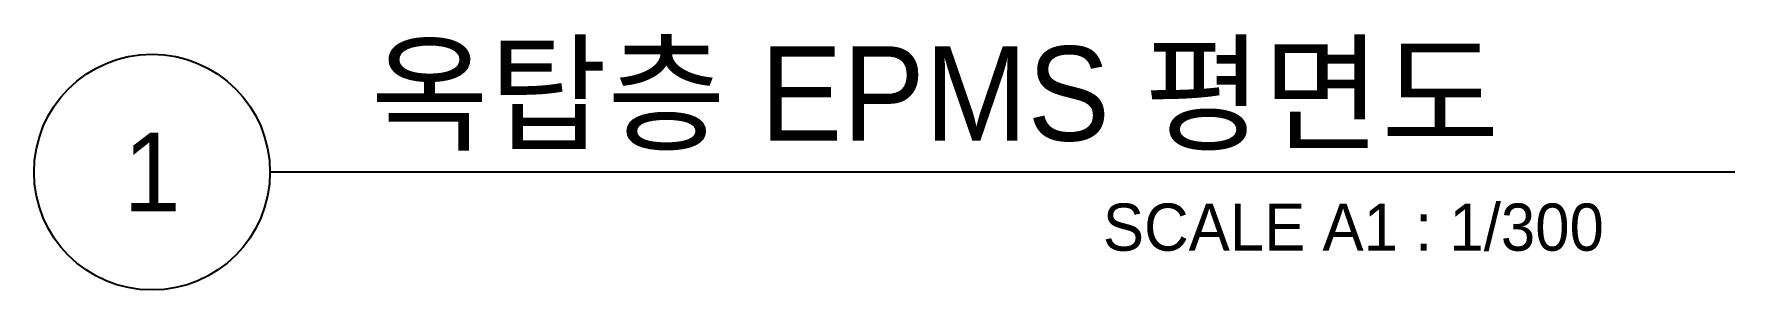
# Model space of a CAD drawing. Header units: millimetres. Extents: x 89450 to 753248, y -530175 to 1209785.
# Drawn here: x 95829 to 128271, y 899850 to 904735 of the extents above; entities that cross this region are included whole.
import ezdxf
from ezdxf.enums import TextEntityAlignment as Align

# ---------------------------------------------------------------- set-up
doc = ezdxf.new("R2010")
doc.units = ezdxf.units.MM
doc.header["$LTSCALE"] = 150
doc.layers.add('-----41 Drawing Title', color=2, linetype='Continuous')
doc.styles.add('ELEC', font='')
doc.styles.get('ELEC').set_extended_font_data('Dotum')

msp = doc.modelspace()

# ---------------------------------------------------------------- linework, layer by layer
at = {"layer": '-----41 Drawing Title', "color": 7}
msp.add_line((128271, 902100), (100329, 902100), dxfattribs=at)
msp.add_circle((98079, 902100), 2250, dxfattribs=at)

# ---------------------------------------------------------------- texts
at = {"layer": '-----41 Drawing Title', "color": 2, "style": 'ELEC'}
msp.add_text('옥탑층 EPMS 평면도', height=1800, dxfattribs=at).set_placement((102246, 902700))
at = {"layer": '-----41 Drawing Title', "color": 7, "style": 'ELEC'}
msp.add_text('1', height=1500, dxfattribs=at).set_placement((98079, 902100), align=Align.MIDDLE)
at = {"layer": '-----41 Drawing Title', "style": 'ELEC'}
msp.add_text('SCALE A1 : 1/300', height=900, dxfattribs=at).set_placement((125771, 900600), align=Align.RIGHT)

doc.saveas('drawing.dxf')
